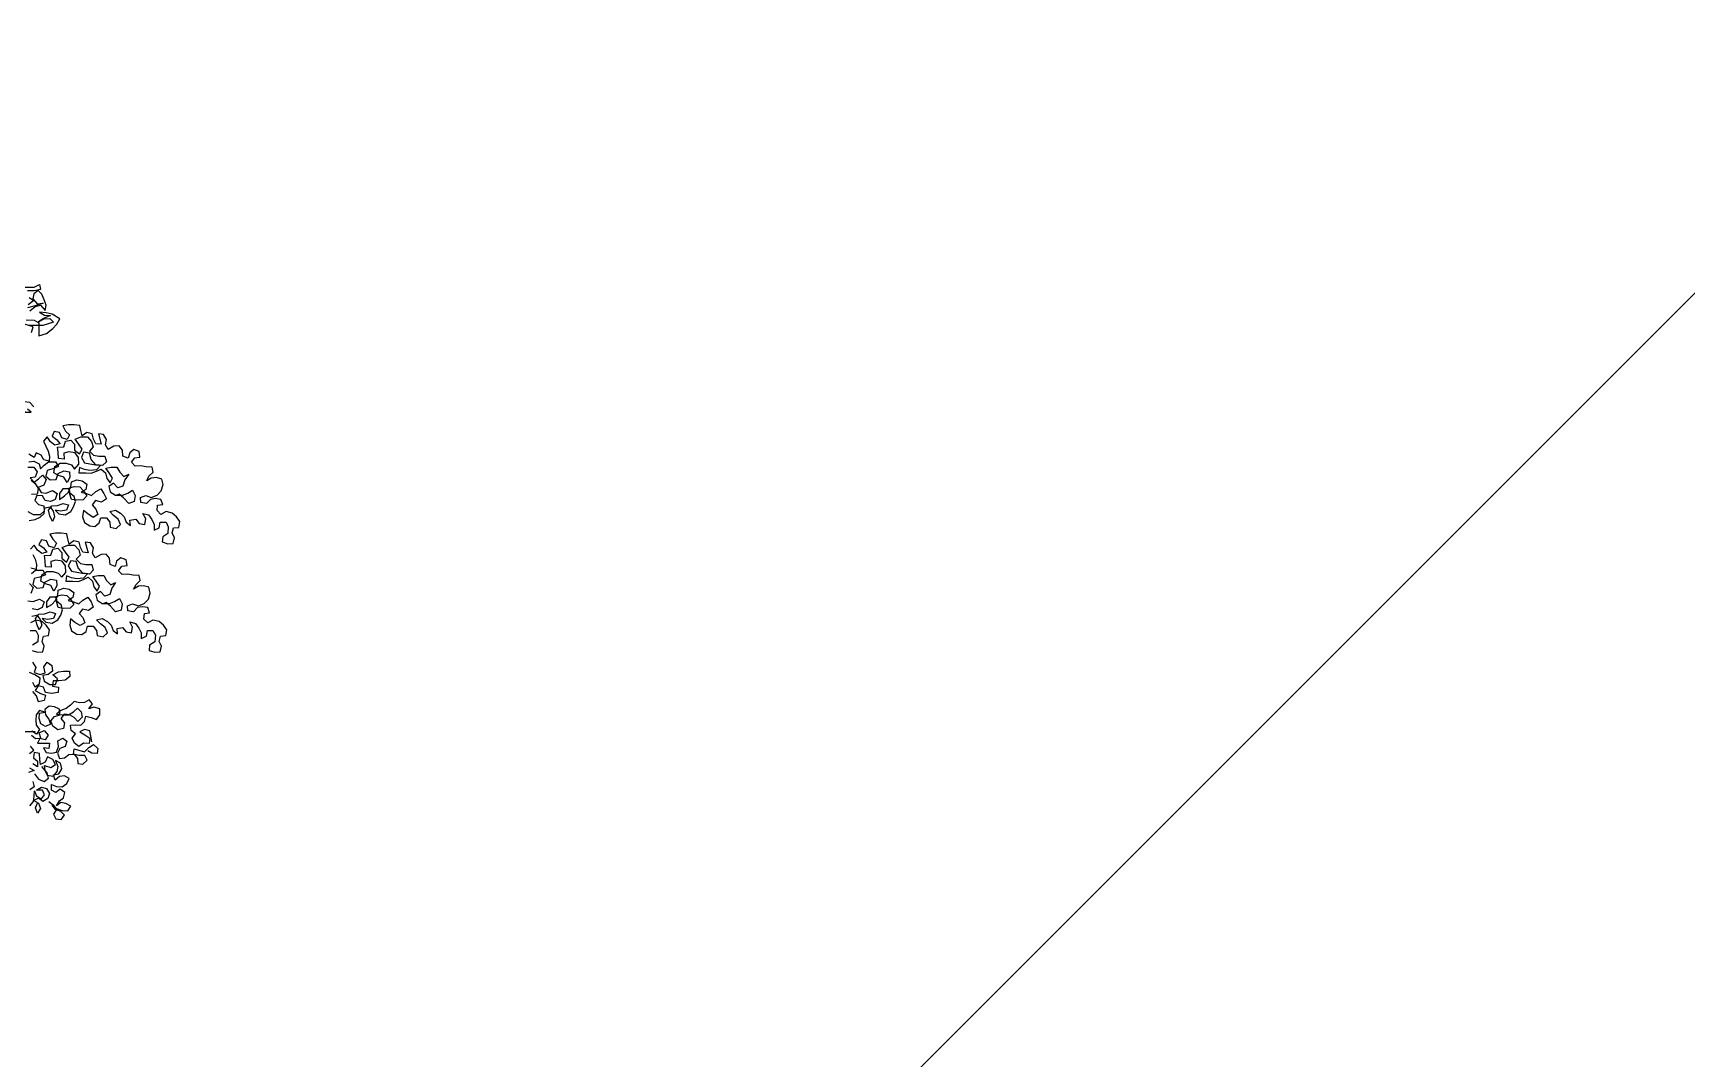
# Model space of a CAD drawing. Header units: inches. Extents: x 350994 to 353538, y 1581369 to 1583842.
# Drawn here: x 351504.71 to 351510.4, y 1583411.55 to 1583415.07 of the extents above; entities that cross this region are included whole.
import ezdxf

# ---------------------------------------------------------------- set-up
doc = ezdxf.new("R2010")
doc.units = ezdxf.units.IN
doc.header["$MEASUREMENT"] = 0
doc.linetypes.add('1', pattern=[0])
doc.layers.add('FOREST', color=96, linetype='Continuous')
doc.layers.add('TREE', color=81, linetype='1')

# ---------------------------------------------------------------- blocks, each defined once
blk = doc.blocks.new('TREE_4')
at = {"color": 94}
for points in [[(1574, 7938), (1670, 7938), (1701, 7955), (1707, 7924), (1669, 7915), (1629, 7915)], [(1638, 7875), (1667, 7857), (1632, 7831)], [(1652, 7661), (1663, 7695), (1611, 7713)], [(1620, 7739), (1669, 7736), (1698, 7721), (1698, 7640), (1744, 7655), (1782, 7686), (1808, 7712), (1825, 7744), (1779, 7773), (1742, 7782), (1701, 7785), (1733, 7767), (1768, 7765), (1727, 7747), (1695, 7727), (1730, 7744), (1765, 7747), (1788, 7724), (1721, 7704), (1637, 7704)], [(1643, 7794), (1675, 7820), (1707, 7828), (1736, 7796), (1742, 7828), (1730, 7860), (1716, 7895), (1693, 7918), (1667, 7898), (1661, 7866), (1687, 7837), (1724, 7840), (1675, 7825), (1629, 7811)], [(1666, 7208), (1643, 7234), (1608, 7239), (1570, 7228), (1591, 7199), (1617, 7176), (1651, 7176), (1628, 7193)], [(1650, 6759), (1676, 6739), (1693, 6710), (1688, 6675), (1653, 6673)], [(1630, 6840), (1667, 6840), (1688, 6811), (1676, 6779), (1644, 6774), (1670, 6748), (1696, 6768), (1719, 6791), (1743, 6765), (1728, 6730), (1693, 6716), (1711, 6684), (1742, 6681), (1780, 6696), (1809, 6678), (1797, 6643), (1768, 6629), (1737, 6635), (1719, 6664), (1685, 6667), (1673, 6635), (1696, 6612), (1728, 6603), (1731, 6571), (1705, 6548), (1664, 6548), (1633, 6566)], [(1638, 6514), (1676, 6519), (1705, 6534), (1731, 6557), (1734, 6591), (1766, 6597), (1786, 6571), (1794, 6537), (1780, 6508), (1765, 6542), (1757, 6577), (1777, 6603), (1812, 6606), (1847, 6617), (1878, 6609), (1867, 6577), (1829, 6571), (1797, 6577), (1820, 6554), (1858, 6548), (1893, 6568), (1910, 6597), (1922, 6629), (1913, 6661), (1887, 6681), (1884, 6713), (1916, 6721), (1948, 6719), (1971, 6695), (1991, 6664), (1968, 6640), (1927, 6638), (1896, 6643), (1887, 6675), (1881, 6707), (1844, 6707), (1823, 6678), (1823, 6643), (1855, 6664), (1878, 6687), (1893, 6719), (1896, 6750), (1930, 6762), (1962, 6756), (1991, 6736), (1985, 6704), (1956, 6687), (1988, 6678), (2020, 6666), (2046, 6690), (2075, 6707), (2095, 6678), (2110, 6646), (2081, 6626), (2043, 6635), (2023, 6609), (2046, 6583), (2058, 6551), (2029, 6533), (1997, 6554), (1971, 6574), (1965, 6536), (1977, 6502), (2008, 6481), (2040, 6478), (2066, 6499), (2075, 6530), (2110, 6530), (2130, 6504), (2133, 6473), (2170, 6464), (2196, 6490), (2182, 6522), (2153, 6545), (2130, 6568), (2165, 6577), (2196, 6559), (2219, 6536), (2231, 6504), (2257, 6484), (2254, 6516), (2289, 6522), (2309, 6496), (2344, 6490), (2350, 6524), (2332, 6556), (2367, 6548), (2387, 6519), (2402, 6490), (2401, 6455), (2433, 6469), (2439, 6504), (2474, 6504), (2488, 6475), (2485, 6435), (2454, 6414), (2451, 6383), (2485, 6371), (2517, 6374), (2526, 6409), (2511, 6438), (2520, 6469), (2552, 6472), (2558, 6507), (2537, 6536), (2511, 6559), (2474, 6568), (2442, 6550), (2419, 6574), (2422, 6608), (2454, 6611), (2442, 6643), (2410, 6649), (2379, 6643), (2355, 6617), (2321, 6623), (2318, 6655), (2350, 6666), (2384, 6655), (2419, 6669), (2445, 6695), (2457, 6733), (2448, 6767), (2416, 6776), (2384, 6773), (2356, 6756), (2370, 6785), (2396, 6808), (2390, 6840), (2353, 6842), (2318, 6848), (2286, 6845), (2263, 6869), (2283, 6897), (2315, 6900), (2309, 6935), (2278, 6947), (2252, 6926), (2243, 6895), (2211, 6906), (2208, 6944), (2188, 6970), (2156, 6967), (2121, 6947), (2104, 6976), (2110, 7008), (2093, 7039), (2061, 7042), (2078, 6979), (2046, 6982), (2032, 7010), (2023, 7042), (1991, 7051), (1963, 7031), (1954, 7063), (1948, 7094), (1913, 7097), (1879, 7097), (1844, 7092), (1861, 7060), (1884, 7037), (1870, 7008), (1838, 7019), (1824, 7051), (1792, 7057), (1778, 7028), (1806, 7008), (1827, 6982), (1795, 6973), (1769, 6993), (1749, 7025), (1725, 6999), (1740, 6967), (1754, 6938), (1763, 6907), (1760, 6875), (1728, 6884), (1711, 6912), (1682, 6927), (1668, 6898), (1636, 6918)], [(1636, 6872), (1667, 6875), (1699, 6860), (1708, 6829), (1731, 6852), (1757, 6872), (1800, 6872), (1818, 6843), (1783, 6829), (1748, 6820), (1740, 6785), (1766, 6762), (1803, 6765), (1815, 6800), (1850, 6817), (1884, 6811), (1887, 6776), (1870, 6745), (1850, 6779), (1818, 6788), (1789, 6805), (1795, 6843), (1827, 6863), (1864, 6863), (1896, 6854), (1916, 6828), (1942, 6857), (1939, 6898), (1919, 6927), (1881, 6933), (1850, 6924), (1853, 6889), (1818, 6892), (1815, 6930), (1812, 6962), (1850, 6964), (1861, 6999), (1893, 7005), (1916, 6979), (1916, 6944), (1945, 6921), (1962, 6950), (1939, 6982), (1919, 7011), (1954, 7025), (1994, 7025), (2020, 6996), (2029, 6964), (2006, 6938), (2032, 6912), (2064, 6906), (2101, 6906), (2110, 6872), (2087, 6849), (2046, 6854), (2017, 6886), (2006, 6924), (1971, 6930), (1957, 6898), (1977, 6866), (2009, 6860), (2043, 6854), (2075, 6851), (2049, 6823), (2009, 6820), (1977, 6825), (1945, 6837), (1942, 6805), (1985, 6805), (2017, 6802), (2049, 6814), (2078, 6828), (2104, 6805), (2113, 6770), (2133, 6744), (2147, 6773), (2127, 6805), (2107, 6834), (2139, 6840), (2173, 6840), (2191, 6808), (2217, 6782), (2246, 6796), (2223, 6762), (2211, 6724), (2179, 6713), (2153, 6741), (2124, 6721), (2133, 6689), (2165, 6669), (2208, 6669), (2240, 6681), (2269, 6698), (2286, 6666), (2280, 6629), (2246, 6617), (2214, 6652), (2188, 6675), (2167, 6666)], [(1644, 5843), (1679, 5843), (1693, 5814), (1691, 5773), (1659, 5753)], [(1656, 5721), (1690, 5710), (1722, 5713), (1731, 5747), (1717, 5776), (1725, 5808), (1757, 5811), (1763, 5846), (1743, 5875), (1717, 5898), (1679, 5906), (1647, 5889)], [(1640, 6130), (1663, 6104), (1649, 6069)], [(1631, 6023), (1663, 6020), (1701, 6034), (1730, 6017), (1718, 5982), (1689, 5968), (1657, 5974)], [(1654, 5930), (1686, 5936), (1706, 5910), (1715, 5875), (1700, 5846), (1686, 5881), (1677, 5916), (1698, 5942), (1732, 5945), (1767, 5956), (1799, 5947), (1787, 5916), (1750, 5910), (1718, 5916), (1741, 5893), (1779, 5887), (1813, 5907), (1831, 5936), (1842, 5968), (1834, 5999), (1808, 6020), (1805, 6052), (1837, 6060), (1868, 6057), (1891, 6034), (1912, 6002), (1888, 5979), (1848, 5976), (1816, 5982), (1808, 6014), (1802, 6046), (1764, 6046), (1744, 6017), (1744, 5982), (1776, 6002), (1799, 6026), (1813, 6057), (1816, 6089), (1851, 6101), (1883, 6095), (1912, 6075), (1906, 6043), (1877, 6025), (1909, 6017), (1941, 6005), (1967, 6028), (1996, 6046), (2016, 6017), (2030, 5985), (2001, 5965), (1964, 5973), (1943, 5947), (1967, 5921), (1978, 5889), (1949, 5872), (1917, 5892), (1891, 5913), (1886, 5875), (1897, 5840), (1929, 5820), (1961, 5817), (1987, 5837), (1995, 5869), (2030, 5869), (2050, 5843), (2053, 5811), (2091, 5803), (2117, 5829), (2102, 5860), (2073, 5884), (2050, 5907), (2085, 5915), (2117, 5898), (2140, 5875), (2151, 5843), (2177, 5823), (2175, 5855), (2209, 5860), (2230, 5834), (2264, 5829), (2270, 5863), (2253, 5895), (2287, 5886), (2308, 5857), (2322, 5828), (2322, 5794), (2354, 5808), (2360, 5843), (2394, 5843), (2409, 5814), (2406, 5773), (2374, 5753), (2371, 5721), (2406, 5710), (2438, 5713), (2446, 5747), (2432, 5776), (2441, 5808), (2472, 5811), (2478, 5846), (2458, 5875), (2432, 5898), (2394, 5906), (2363, 5889), (2339, 5912), (2342, 5947), (2374, 5950), (2363, 5982), (2331, 5987), (2299, 5982), (2276, 5956), (2241, 5962), (2238, 5993), (2270, 6005), (2305, 5993), (2340, 6008), (2366, 6034), (2377, 6071), (2369, 6106), (2337, 6115), (2305, 6112), (2276, 6094), (2291, 6123), (2317, 6147), (2311, 6178), (2273, 6181), (2239, 6187), (2207, 6184), (2184, 6207), (2204, 6236), (2236, 6239), (2230, 6274), (2198, 6285), (2172, 6265), (2163, 6233), (2132, 6245), (2129, 6283), (2109, 6309), (2077, 6306), (2042, 6286), (2025, 6314), (2031, 6346), (2013, 6378), (1981, 6381), (1999, 6317), (1967, 6320), (1952, 6349), (1944, 6381), (1912, 6390), (1883, 6370), (1874, 6401), (1869, 6433), (1834, 6436), (1799, 6436), (1765, 6430), (1782, 6399), (1805, 6375), (1791, 6346), (1759, 6358), (1744, 6390), (1713, 6396), (1698, 6367), (1727, 6347), (1747, 6321), (1715, 6312), (1689, 6332), (1669, 6364), (1646, 6338)], [(1660, 6306), (1675, 6277), (1683, 6245), (1681, 6214), (1649, 6222)], [(1652, 6190), (1678, 6211), (1721, 6211), (1738, 6182), (1704, 6167), (1669, 6159), (1660, 6124), (1686, 6101), (1724, 6104), (1735, 6138), (1770, 6156), (1805, 6150), (1808, 6115), (1790, 6083), (1770, 6118), (1738, 6127), (1709, 6144), (1715, 6182), (1747, 6202), (1785, 6202), (1816, 6193), (1837, 6167), (1863, 6196), (1860, 6237), (1840, 6265), (1802, 6271), (1770, 6263), (1773, 6228), (1738, 6231), (1736, 6268), (1733, 6300), (1770, 6303), (1782, 6338), (1814, 6344), (1837, 6318), (1837, 6283), (1866, 6260), (1883, 6289), (1860, 6320), (1840, 6349), (1874, 6364), (1915, 6364), (1941, 6335), (1950, 6303), (1926, 6277), (1952, 6251), (1984, 6245), (2022, 6245), (2030, 6210), (2007, 6187), (1967, 6193), (1938, 6225), (1926, 6263), (1892, 6268), (1877, 6237), (1897, 6205), (1929, 6199), (1964, 6193), (1996, 6190), (1970, 6161), (1929, 6158), (1897, 6164), (1866, 6176), (1863, 6144), (1906, 6144), (1938, 6141), (1970, 6153), (1999, 6167), (2025, 6144), (2033, 6109), (2053, 6083), (2068, 6112), (2048, 6144), (2027, 6173), (2059, 6179), (2094, 6179), (2111, 6147), (2137, 6121), (2166, 6135), (2143, 6100), (2131, 6063), (2100, 6051), (2074, 6080), (2045, 6060), (2053, 6028), (2085, 6008), (2128, 6008), (2160, 6019), (2189, 6037), (2207, 6005), (2201, 5967), (2166, 5956), (2134, 5991), (2108, 6014), (2088, 6005)], [(2022, 5163), (2014, 5198), (2008, 5230), (1976, 5238), (1947, 5224), (1979, 5206), (2008, 5186), (2005, 5152), (1970, 5154), (1941, 5134), (1915, 5154), (1901, 5186), (1921, 5212), (1895, 5233), (1890, 5264), (1921, 5267), (1953, 5264), (1976, 5287), (1985, 5319), (2017, 5311), (2049, 5299), (2069, 5328), (2069, 5365), (2034, 5374), (2002, 5365), (2026, 5394), (2005, 5420), (1976, 5403), (1945, 5400), (1913, 5409), (1890, 5386), (1864, 5366), (1832, 5354), (1806, 5331), (1840, 5328), (1878, 5328), (1910, 5345), (1933, 5368), (1956, 5345), (1962, 5313), (1936, 5287), (1913, 5311), (1884, 5328), (1852, 5331), (1832, 5305), (1855, 5279), (1849, 5244), (1814, 5236), (1783, 5259), (1771, 5291), (1794, 5317), (1826, 5328), (1823, 5363), (1794, 5377), (1760, 5380), (1734, 5360), (1739, 5328), (1759, 5302), (1768, 5270), (1739, 5256), (1710, 5273), (1699, 5305), (1702, 5337), (1734, 5343), (1702, 5354), (1681, 5328), (1679, 5296), (1681, 5265), (1702, 5239), (1684, 5210), (1655, 5227)], [(1658, 5528), (1673, 5499), (1702, 5516), (1705, 5551), (1673, 5571), (1641, 5586)], [(1659, 5649), (1679, 5617), (1670, 5586), (1705, 5574), (1737, 5585), (1728, 5620), (1748, 5649), (1777, 5629), (1780, 5594), (1754, 5574), (1722, 5568), (1731, 5533), (1765, 5513), (1800, 5513), (1812, 5548), (1783, 5571), (1818, 5591), (1849, 5594), (1884, 5594), (1887, 5562), (1858, 5539), (1820, 5536), (1786, 5536), (1780, 5502), (1817, 5496), (1815, 5464), (1774, 5458), (1739, 5464), (1725, 5496), (1693, 5505), (1676, 5476), (1708, 5458), (1739, 5447), (1731, 5415), (1696, 5406), (1684, 5444), (1661, 5470)], [(1676, 5224), (1598, 5224)], [(1641, 5004), (1670, 4987), (1635, 4975)], [(1759, 4799), (1785, 4779), (1805, 4750), (1788, 4721), (1802, 4692), (1834, 4689), (1854, 4715), (1831, 4738), (1799, 4750), (1779, 4776), (1805, 4756), (1840, 4744), (1875, 4741), (1892, 4770), (1863, 4787), (1831, 4793), (1805, 4773), (1823, 4802), (1849, 4822), (1857, 4854), (1828, 4874), (1802, 4854), (1774, 4868), (1774, 4903), (1805, 4891), (1840, 4889), (1869, 4909), (1883, 4938), (1855, 4955), (1823, 4952), (1797, 4929), (1788, 4961), (1820, 4967), (1837, 4998), (1829, 5033), (1800, 5048), (1814, 5013), (1808, 4981), (1782, 4952), (1750, 4958), (1736, 4987), (1733, 5019), (1771, 5007), (1800, 5024), (1782, 5056), (1751, 5071), (1736, 5039), (1707, 5025), (1704, 5056), (1701, 5091), (1670, 5097), (1664, 5065), (1690, 5045), (1690, 5010), (1661, 5028)], [(1641, 5091), (1667, 5111), (1647, 5137)], [(1652, 5204), (1678, 5184), (1710, 5186), (1699, 5218), (1731, 5233), (1754, 5204), (1736, 5175), (1704, 5184), (1690, 5155), (1762, 5155), (1759, 5123), (1725, 5126), (1742, 5097), (1774, 5094), (1806, 5100), (1817, 5134), (1814, 5169), (1843, 5186), (1869, 5166), (1858, 5134), (1826, 5123), (1811, 5094), (1823, 5062), (1855, 5065), (1881, 5085), (1913, 5088), (1933, 5062), (1936, 5030), (1967, 5027), (1993, 5050), (1979, 5079), (1941, 5079), (1910, 5088), (1913, 5120), (1976, 5102), (2002, 5128), (2031, 5146), (2057, 5123), (2054, 5091), (2022, 5094), (1996, 5108)], [(1672, 4967), (1696, 4935), (1730, 4920), (1756, 4941), (1748, 4973), (1727, 5001), (1716, 5013)], [(1661, 4921), (1669, 4889), (1643, 4869)], [(1643, 4773), (1664, 4799), (1669, 4831), (1672, 4863), (1684, 4831), (1713, 4814), (1733, 4840), (1719, 4868), (1684, 4868), (1713, 4886), (1745, 4877), (1762, 4848), (1753, 4816), (1721, 4799), (1695, 4819), (1667, 4805), (1695, 4788), (1707, 4756), (1690, 4727), (1678, 4759), (1690, 4788)]]:
    blk.add_lwpolyline(points, dxfattribs=at)

msp = doc.modelspace()

# ---------------------------------------------------------------- hatches: boundary and pattern name
at = {"layer": 'FOREST', "lineweight": 5}
h = msp.add_hatch(dxfattribs=at)
h.set_pattern_fill('ANSI31', color=96, scale=50, style=0)
h.paths.add_polyline_path([(351604.9274, 1583347.98), (351663.0036, 1583522.9504), (351611.8779, 1583545.3594), (351490.2916, 1583598.0852), (351436.5696, 1583404.4646), (351529.745, 1583373.1705)])
h.paths.add_polyline_path([(351517.5086, 1583480.1397), (351575.3657, 1583480.1397), (351575.3657, 1583465.1397), (351517.5086, 1583465.1397)], flags=24)

# ---------------------------------------------------------------- block references
at = {"layer": 'TREE', "lineweight": 5, "xscale": 0.0005632341344607994, "yscale": 0.0005632341490127146, "zscale": 0.0005632341444477617}
msp.add_blockref('TREE_4', (351503.7727, 1583409.7278), dxfattribs=at)

doc.saveas('drawing.dxf')
